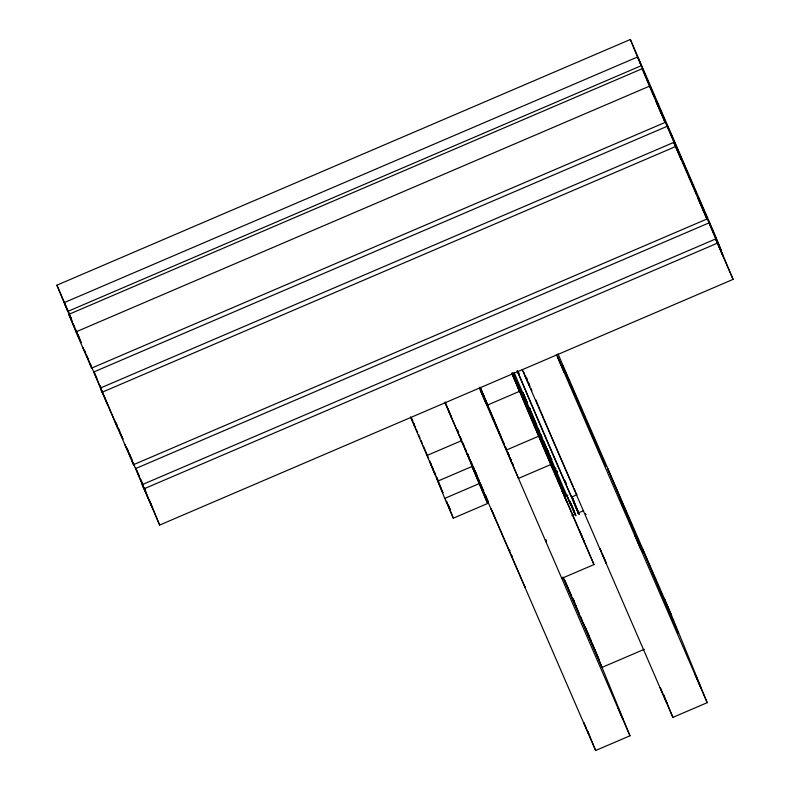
<?xml version="1.0" encoding="UTF-8"?>
<svg xmlns="http://www.w3.org/2000/svg" width="790" height="790" viewBox="0 0 790 790"><rect width="100%" height="100%" fill="white"/><g stroke="black" fill="none" stroke-linecap="round" stroke-linejoin="round"><path stroke-width="1.19" d="M56.91 285.18L630.351 39.5L714.032 232.695L721.181 250.203L708.837 221.862L733.09 279.384L159.649 525.064L142.239 484.645L715.681 238.955L723.008 255.861L708.995 222.908L697.896 197.905L706.941 219.018L133.5 464.698L100.399 388.048L673.84 142.368L681.168 159.264L667.155 126.311L656.056 101.308L665.101 122.42L91.66 368.101L75.968 331.879L68.819 314.371L642.26 68.681L654.604 97.022L637.925 57.532L641.263 65.708L67.822 311.388L56.91 285.18L70.903 317.718M64.059 302.688L637.5 57.008L630.351 39.5M75.968 331.879L649.41 86.199L642.26 68.681M88.352 359.598L93.724 371.991L667.155 126.311M673.84 142.368L675.559 146.565L102.117 392.245L100.399 388.048M129.698 455.07L135.564 468.589L708.995 222.908M715.681 238.955L717.399 243.162L143.958 488.842L142.239 484.645M481.831 391.139A112.002 0.928 66.8 0 0 487.065 403.641L487.657 404.994L519.573 391.317A112.002 0.928 66.8 0 1 511.94 373.058M426.827 455.544L461.311 440.771M538.662 436.218L550.679 464.599L518.497 478.385L506.479 450.004L538.662 436.218A62.39 0.514 66.8 0 1 512.71 374.993M472.045 466.446L437.719 481.15L444.75 498.381L453.322 518.181L487.657 503.477L472.045 466.446L487.657 503.477M444.75 498.381L479.076 483.668M513.322 374.717A75.82 0.632 66.8 0 1 549.81 459.207L565.778 496.071L567.931 495.152M571.674 497.038L577.036 494.738A70.034 0.593 66.8 0 1 576.759 494.293M571.93 515.653L575.278 514.221M577.5 513.273L583.069 510.883M561.799 578.359L593.981 564.574L553.889 470.978A60.425 0.504 66.8 0 1 515.633 381.037L512.256 373.147M644.344 649.281L602 667.412L562.875 577.095M445.007 402.762L595.63 750.5L629.966 735.796L592.372 643.811M522.249 369.651L672.873 717.389L707.198 702.675L670.996 613.958L557.987 353.871M522.891 392.472L523.365 393.519M573.106 500.761L579.139 514.478L573.125 500.031M484.942 495.389L471.028 463.661M451.603 417.653L446.656 406.07L447.989 409.062M414.404 425.405L413.012 422.275M523.178 371.211L523.74 372.722M575.89 605.723L575.821 605.466M91.986 367.715L92.233 368.16M133.826 464.313L134.122 464.925L133.629 463.631M509.797 457.775L511.229 460.945M551.706 459.523L551.213 458.427M479.728 387.93L480.123 388.759L479.599 387.436M445.402 402.633L445.797 403.473L445.264 402.15M526.792 401.675L527.355 402.93M82.624 346.998L87.858 358.472M96.894 378.252L94.03 371.991L95.778 376.396M124.465 443.585L129.224 454.023M135.87 468.579L139.208 475.886M530.248 409.032L530.534 409.664M475.313 472.134L476.775 475.462M448.552 506.084L449.964 509.185M585.864 514.428L585.597 513.826L585.795 514.399M566.687 495.113L574.597 513.273L570.331 503.181M529.636 386.409L528.599 384.068M660.233 687.646L663.798 695.832M586.911 631.516L587.335 632.464M550.492 456.837L550.877 457.687M592.619 645.005L593.517 646.971L592.401 644.225M466.09 451.149L464.885 448.444L466.268 451.85M524.53 586.121L525.439 588.106L491.173 508.839L495.034 518.023M431.607 465.922L430.402 463.216L435.25 475.037M442.844 492.555L439.22 484.28M546.285 447.456L545.732 446.232L546.285 447.604M472.43 465.192L472.815 466.278M448.108 505.077L446.34 501.058L453.322 518.181M699.496 200.206L697.718 196.236L707.554 219.245L700.592 202.724M523.602 372.159L524.214 373.551M601.2 551.302L600.015 548.675L601.407 552.062M571.98 496.851L573.817 501.018L571.93 496.614M523.464 393.736L524.185 395.375M549.119 453.727L549.623 454.852M549.633 455.435L550.225 456.768L549.741 455.514M575.574 605.031L575.13 604.004L579.534 614.225M592.332 644.373L593.576 647.138L593.28 646.358M487.45 499.507L488.447 501.778M90.504 364.358L91.383 366.363M548.596 452.522L547.697 450.478M587.533 632.879L588.214 634.449M621.997 717.103L623.122 719.591L618.076 707.84L620.436 713.202M487.094 498.697L485.257 494.51M584.867 725.042L583.79 722.613L584.6 724.637M587.671 731.817L588.787 734.305L586.763 729.447M526.565 401.152L526.18 400.273M572.088 506.469L574.626 512.295L574.409 511.742M546.611 448.207L547.134 449.401M549.406 454.922L547.273 449.945M512.048 555.716L512.325 556.348M637.5 57.008L641.263 65.708M649.41 86.199L665.101 122.42M675.559 146.565L706.941 219.018M717.399 243.162L733.09 279.384M556.575 354.937L707.198 702.675M517.45 371.34L518.23 373.137L517.42 371.152M513.441 373.631L515.406 378.163A112.002 0.928 66.8 0 0 513.451 373.709M552.743 464.352L537.812 429.651L541.515 438.42M553.721 466.604L555.192 469.981M556.17 472.242L557.138 474.494M558.609 477.871L559.587 480.132M511.871 373.522L519.573 391.317M580.838 533.734L581.795 535.946M550.679 464.599L593.981 564.574M563.221 493.355L561.907 490.402L566.944 502.154L564.346 496.219M580.689 533.398L579.435 530.564L582.882 538.76M583.04 539.116L584.462 542.315L581.954 536.331M573.461 599.62L574.923 602.997M564.811 580.245L571.683 596.104M572.661 598.366L574.133 601.773M580.512 616.496L581.983 619.893M582.961 622.155L589.834 638.014M590.811 640.275L592.283 643.672M563.27 577.46L599.077 659.867L597.319 655.522M480.982 389.045L482.364 392.225M479.945 387.199L487.657 404.994M546.236 540.676L545.93 539.965M507.516 452.206L508.622 454.773M545.357 539.846L546.325 542.078M479.342 388.048L629.966 735.796M480.271 483.016L482.433 488.003M482.858 488.98L483.678 490.867M467.463 454.29L468.677 457.114M473.042 466.594L474.296 469.487M473.299 468.569L477.466 478.078L469.092 458.052M432.979 469.062L434.609 472.825M100.212 385.678L101.624 388.947M144.442 488.279L145.854 491.538M89.527 362.106L89.28 361.553M131.367 458.704L131.12 458.141M68.819 314.371L72.117 321.974M149.211 499.952L152.036 506.469M113.997 419.135L96.222 377.482M601.931 552.98L606.325 563.319M524.975 375.309L526.732 379.407M527.838 382.321L524.402 374.292M517.213 370.974L577.816 511.89L574.063 503.171M524.461 396.017L524.896 397.044M557.306 472.134L556.871 471.117M570.35 502.43L571.664 505.491M569.59 500.524L573.965 510.715M514.004 372.357L570.548 504.306L566.726 495.37M563.369 493.691L564.337 495.923M512.335 463.059L513.253 465.192M478.009 477.772L478.918 479.895M475.165 471.768L474.514 470.257M127.279 448.7L128.385 451.258M622.421 504.84L619.824 498.915L624.87 510.715L622.273 504.79M663.136 694.657L666.898 703.268L666.128 701.332M570.736 503.655L575.92 515.821L570.726 503.793M525.755 399.296L525.162 397.913M541.9 437.068L540.409 433.601M547.865 451.09L547.421 450.063M573.935 601.259L572.632 598.208M585.4 627.27L586.812 630.538M587.74 632.711L589.152 635.98M589.814 638.527L591.463 641.707M591.118 641.549L589.34 637.402M620.762 714.239L621.404 715.74M507.644 452.147L509.066 455.465M510.478 458.753L511.416 460.916M585.449 726.405L586.101 727.906M473.309 466.86L474.257 469.072M474.731 470.178L477.545 476.706M448.611 410.494L451.416 417.11M411.373 418.196L412.676 421.248M411.728 419.302L412.39 420.833M436.544 478.434L438.815 483.342M128.731 452.581L130.014 455.583M86.89 355.984L88.174 358.986M574.093 502.114L577.846 510.913L571.565 496.169M525.202 397.745L525.794 399.128M525.014 397.558L524.422 396.175M534.06 418.71L535.926 423.084M539.669 431.863L538.197 428.417M543.372 440.494L546.058 446.775M548.013 451.446L548.606 452.838M482.818 393.282L483.194 394.151M504.316 444.375L498.332 430.343M505.264 446.597L506.212 448.819M508.839 455.544L507.871 453.263M586.427 728.943L585.143 725.931M470.929 461.301L471.877 463.523M474.622 470.257L475.116 471.393M471.719 463.799L472.608 465.883M471.521 464.451L444.987 402.14M436.791 477.525L439.023 482.749M436.376 476.933L438.174 481.13M437.048 479.224L410.504 416.903M602.168 553.869L606.582 563.961M556.999 471.176L557.286 471.857M509.975 550.887L509.669 550.166M467.631 453.579L469.033 456.867M460.264 436.89L461.706 440.267M462.663 442.509L464.095 445.886M465.053 448.137L466.485 451.505M469.359 458.259L470.317 460.511M469.734 460.264L467.196 454.122M411.432 417.92L412.874 421.287M413.822 423.539L415.264 426.916M416.221 429.168L417.653 432.535M418.611 434.786L420.043 438.164M421.001 440.415L422.443 443.782M423.401 446.034L428.654 458.407M429.612 460.659L431.054 464.036M432.012 466.278L433.443 469.655M434.401 471.906L435.833 475.284M129.678 454.27L130.933 457.213M664.676 697.886L665.466 699.762M662.257 692.593L660.331 688.001M527.611 381.461L529.833 386.843M555.558 468.036L555.834 468.687M526.209 400.125L526.594 401.024M524.145 395.523L523.444 393.845M536.4 424.181L536.775 425.079M547.124 449.619L546.611 448.394M548.754 453.174L549.415 454.734M565.778 496.071L525.873 403.117A79.03 0.652 66.8 0 0 512.69 372.979M588.935 636.473L587.01 631.872M546.058 540.005L546.354 540.706M497.888 429.296L491.242 413.545M509.906 457.775L511.189 460.856M475.422 472.134L476.765 475.323M131.308 458.111L132.068 459.908M116.13 422.877L117.532 426.175M118.47 428.368L119.873 431.666M126.331 446.943L127.467 449.629M135.564 468.589L149.567 501.541M66.992 308.702L69.332 314.193M70.261 316.395L71.663 319.693M78.2 335.069L79.602 338.367M72.423 321.885L64.494 303.212L67.822 311.388M73.361 324.088L74.764 327.386M75.692 329.578L78.496 336.175M93.724 371.991L107.726 404.954M84.491 350.345L85.626 353.031M588.491 635.407L586.792 631.329M594.682 649.271L596.914 654.564M472.953 466.594L484.053 493.069M457.588 429.879L458.674 432.466M490.896 412.726L489.059 408.321M531.561 412.686L532.016 413.772M526.92 401.804L527.315 402.752M523.345 393.618L522.921 392.581M413.772 423.835L414.355 425.267M530.791 410.81L531.157 411.699M488.25 406.366L486.867 403.019M663.59 694.637L672.873 717.389M532.43 414.76L533.596 417.614M590.071 638.192L591.453 641.559M587.74 731.165L595.63 750.5M439.161 483.5L442.983 492.851M152.5 507.555L159.649 525.064M140.64 479.017L143.553 486.166M149.152 499.882L152.075 507.032L135.396 467.542M131.782 460.491L133.5 464.698M120.781 433.858L123.003 439.299L114.471 420.221L117.809 428.476M89.942 363.894L91.66 368.101M78.941 337.261L81.163 342.712L72.591 323.061M448.671 505.63L450.024 508.948M530.465 410.01L529.952 408.736M485.83 400.441L486.304 401.626M551.558 458.773L551.795 459.355M485.139 398.693L485.445 399.464M529.764 408.262L529.567 407.759M513.5 465.863A60.425 0.504 66.8 0 1 512.374 463.256M511.229 460.61A60.425 0.504 66.8 0 1 510.468 458.822M508.918 455.228A60.425 0.504 66.8 0 1 507.753 452.522M506.588 449.796A60.425 0.504 66.8 0 1 505.807 447.979M504.257 444.345A60.425 0.504 66.8 0 1 503.092 441.63M501.186 437.156A60.425 0.504 66.8 0 1 500.05 434.5M499.685 433.621A60.425 0.504 66.8 0 1 489.593 409.753M489.237 408.904A60.425 0.504 66.8 0 1 487.262 404.174M486.403 402.1A60.425 0.504 66.8 0 1 484.942 398.535M483.845 395.839A60.425 0.504 66.8 0 1 483.45 394.822M506.479 450.004A62.39 0.514 66.8 0 1 480.518 388.789M571.476 496.387A70.034 0.593 66.8 0 1 549.168 445.985A70.034 0.593 66.8 0 1 517.371 370.688M518.734 372.9A70.034 0.593 66.8 0 1 519.494 374.598M565.028 480.557A70.034 0.593 66.8 0 1 566.163 483.273M576.443 493.651A70.034 0.593 66.8 0 1 576.009 492.753M575.466 491.578A70.034 0.593 66.8 0 1 574.054 488.447M573.185 486.502A70.034 0.593 66.8 0 1 571.14 481.91M570.765 481.061A70.034 0.593 66.8 0 1 568.731 476.429M568.296 475.442A70.034 0.593 66.8 0 1 544.211 419.609M543.767 418.572A70.034 0.593 66.8 0 1 540.291 410.415M539.866 409.408A70.034 0.593 66.8 0 1 538.612 406.455M538.197 405.477A70.034 0.593 66.8 0 1 535.788 399.779M531.947 390.685A70.034 0.593 66.8 0 1 531.038 388.512M529.735 385.401A70.034 0.593 66.8 0 1 528.51 382.488M527.384 379.773A70.034 0.593 66.8 0 1 526.347 377.274M481.357 390.003A112.002 0.928 66.8 0 1 480.438 387.811M562.075 364.595L605.713 466.465L562.075 364.595M506.232 449.312L506.439 449.865L506.262 449.372M481.1 391.573L486.048 403.167L481.1 391.573M656.174 100.251L655.878 99.639L665.723 122.648L656.174 100.251M557.503 356.507L564.169 372.13L557.503 356.507M607.707 468.796L643.435 552.803L607.707 468.796M642.517 549.159L678.245 633.165L642.517 549.159M634.538 534.366L640.947 549.376L634.538 534.366M664.153 598.405L670.819 614.028L664.153 598.405M694.568 672.932L701.234 688.564L694.568 672.932M672.241 136.739L666.997 125.264L696.444 193.619L672.241 136.739"/></g></svg>
